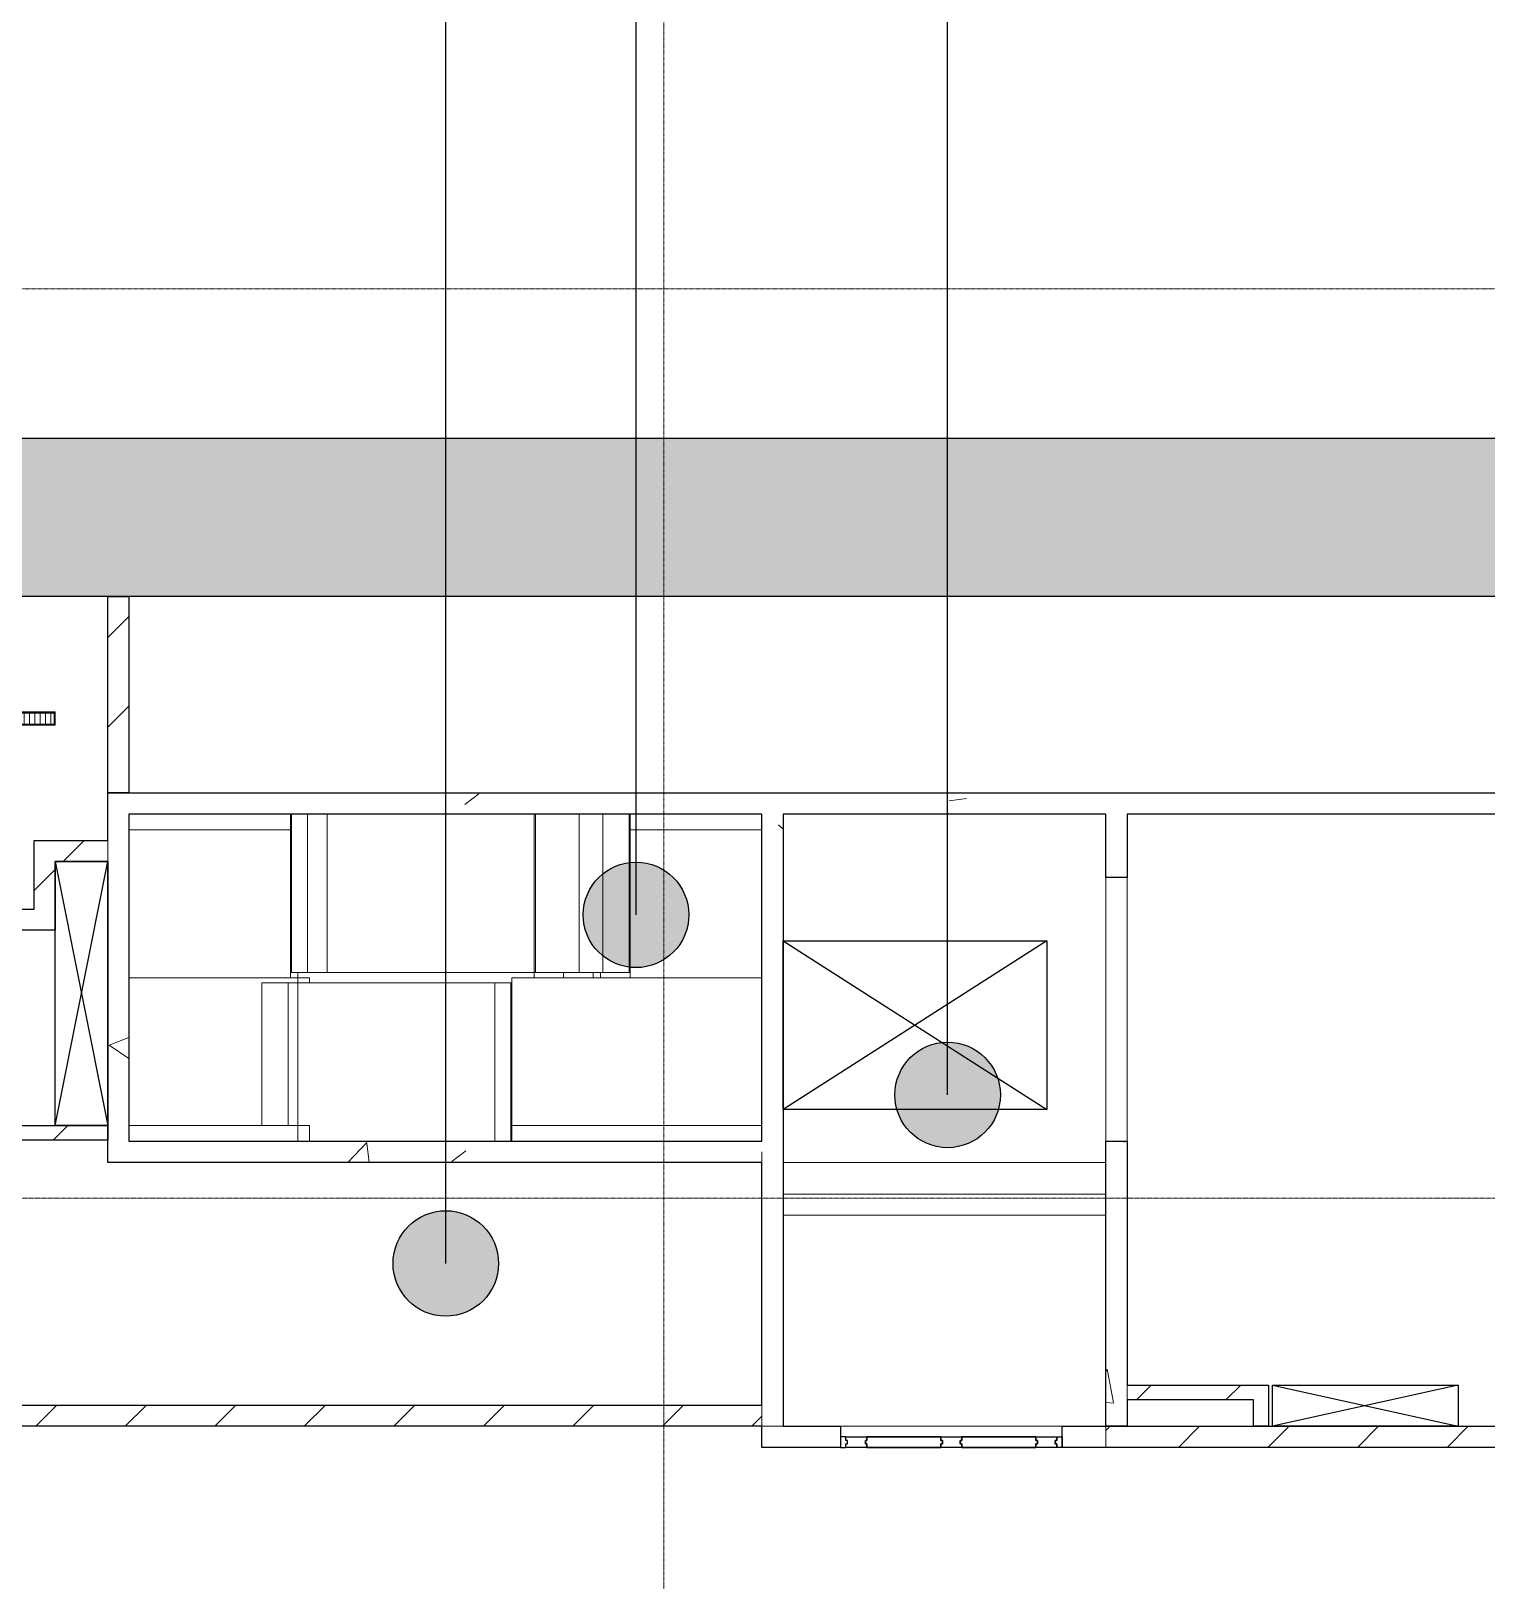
# Model space of a CAD drawing. Header units: millimetres. Extents: x -962357 to -591296, y -195428 to 59420.
# Drawn here: x -716479 to -702687, y -37 to 14639 of the extents above; entities that cross this region are included whole.
import ezdxf

# ---------------------------------------------------------------- set-up
doc = ezdxf.new("R2010")
doc.units = ezdxf.units.MM
doc.linetypes.add('DPA_Grid _ Level 100', pattern=[10, 5.5, -1.6, 1.3, -1.6])
for name, color, linetype, lineweight in [('_ _ A-DETL-OPENING', 1, 'Continuous', 25), ('A-DOOR', 3, 'Continuous', 25), ('A-DOOR-E', 2, 'Continuous', 25), ('A-DOOR-FRAM', 3, 'Continuous', 25), ('A-FLOR-E', 2, 'Continuous', 9), ('A-GENM', 1, 'Continuous', 9), ('A-ROOM-IDEN', 3, 'Continuous', 25), ('A-WALL', 5, 'Continuous', 9), ('A-WALL-PATT', 1, 'Continuous', 9), ('E-LITE-EQPM', 2, 'Continuous', 9), ('S-GRID', 251, 'Continuous', 9), ('S-STRS-MBND', 2, 'Continuous', 9), ('WALL-E', 2, 'Continuous', 9)]:
    doc.layers.add(name, color=color, linetype=linetype, lineweight=lineweight)
pattern_1 = [(50, (2.4, 1), (3643.682, -318.781), [381, -4191]), (355, (2.4, 1), (-704.856, 3821.136), [304.8, -3352.8]), (100.451, (306, -25.6), (2938.852, 3502.332), [323.8, -3561.801]), (46.184, (2.4, 1017), (5421.58, -840.856), [571.5, -6286.5]), (96.636, (454, 947), (4748.05, 4948.55), [485.7, -5342.7]), (351.184, (2.4, 1017), (4748.1, 4948.506), [457.2, -5029.2]), (21, (510.4, 763), (3032.288, -2045.304), [381, -4191]), (326, (510.4, 763), (1236.042, 3683.762), [304.8, -3352.8]), (71.451, (763, 592.5), (4268.343, 1638.425), [323.8, -3561.801]), (37.5, (2.4, 1), (61.772, 1691.1008), [167.64, -3144.52, 167.64, -3235.96, -3365.5]), (37.5, (2.4, 1), (61.772, 1691.1008), [-6715.76, 167.64, -3197.86]), (7.5, (2.4, 1), (1336.3933, 2003.6115), [167.64, -1772.92, 167.64, -3068.32, -1282.7]), (7.5, (2.4, 1), (1336.3933, 2003.6115), [-5176.52, 167.64, -1115.06]), (327.5, (-1130.5, 1), (2711.8178, -114.5786), [167.64, -1102.36, 167.64, -3794.76, -5257.8]), (327.5, (-1130.5, 1), (2711.8178, -114.5786), [-5232.4, 167.64, -5090.16]), (317.5, (-1638.5, 1), (2962.5856, 508.5334), [167.64, -1483.36, 167.64, -2463.8, -3733.8]), (317.5, (-1638.5, 1), (2962.5856, 508.5334), [-4282.44, 167.64, -3566.16])]
pattern_2 = [(45, (2.4, 1), (-424.26407, 424.26407), [])]

# ---------------------------------------------------------------- blocks, each defined once
blk = doc.blocks.new('DPA_AC-BW _REVERSE_ - A30_2100 x 2500 mm-13988873-4180-01 LOWER PLATFORM LEVEL - REFLECTED CEILING PLAN')
at = {"layer": 'A-DOOR', "lineweight": 9}
for p, q in [((-1000, 100), (-1000, 65)), ((-800, 100), (-1000, 100)), ((-1000, 65), (-985, 65)), ((-1000, 35), (-1000, 0)), ((-985, 35), (-1000, 35)), ((-985, 65), (-985, 35)), ((-815, 65), (-800, 65)), ((-815, 35), (-815, 65)), ((-815, 65), (-815, 35)), ((-800, 65), (-815, 65)), ((-800, 35), (-815, 35)), ((-815, 35), (-800, 35)), ((-800, 65), (-800, 100)), ((-800, 100), (-800, 65)), ((-100, 100), (-800, 100)), ((-800, 0), (-800, 35)), ((-800, 35), (-800, 0)), ((-100, 100), (-100, 65)), ((100, 100), (-100, 100)), ((-100, 65), (-100, 100)), ((-100, 65), (-85, 65)), ((-85, 65), (-100, 65)), ((-100, 35), (-100, 0)), ((-85, 35), (-100, 35)), ((-100, 0), (-100, 35)), ((-100, 35), (-85, 35)), ((-85, 65), (-85, 35)), ((-85, 35), (-85, 65)), ((85, 65), (100, 65)), ((85, 35), (85, 65)), ((85, 65), (85, 35)), ((100, 65), (85, 65)), ((100, 35), (85, 35)), ((85, 35), (100, 35)), ((100, 65), (100, 100)), ((100, 100), (100, 65)), ((800, 100), (100, 100)), ((100, 0), (100, 35)), ((100, 35), (100, 0)), ((800, 100), (800, 65)), ((1000, 100), (800, 100)), ((800, 65), (800, 100)), ((800, 65), (815, 65)), ((815, 65), (800, 65)), ((800, 35), (800, 0)), ((815, 35), (800, 35)), ((800, 35), (815, 35)), ((800, 0), (800, 35)), ((815, 65), (815, 35)), ((815, 35), (815, 65)), ((985, 65), (1000, 65)), ((985, 35), (985, 65)), ((1000, 35), (985, 35)), ((1000, 65), (1000, 100)), ((1000, 0), (1000, 35)), ((-1000, 0), (-800, 0)), ((-800, 0), (-100, 0)), ((-100, 0), (100, 0)), ((100, 0), (800, 0)), ((800, 0), (1000, 0))]:
    blk.add_line(p, q, dxfattribs=at)
at = {"layer": 'A-DOOR-E'}
for p, q in [((-1000, 100), (-800, 100)), ((-1000, 65), (-1000, 100)), ((-985, 65), (-1000, 65)), ((-1000, 35), (-985, 35)), ((-1000, 0), (-1000, 35)), ((-985, 35), (-985, 65)), ((-815, 65), (-815, 35)), ((-800, 65), (-815, 65)), ((-815, 35), (-815, 65)), ((-815, 65), (-800, 65)), ((-815, 65), (-800, 65)), ((-815, 35), (-815, 65)), ((-815, 35), (-815, 65)), ((-815, 65), (-800, 65)), ((-800, 65), (-815, 65)), ((-815, 65), (-815, 35)), ((-815, 35), (-815, 65)), ((-815, 65), (-800, 65)), ((-800, 65), (-815, 65)), ((-815, 65), (-815, 35)), ((-815, 65), (-800, 65)), ((-815, 35), (-815, 65)), ((-815, 35), (-800, 35)), ((-800, 35), (-815, 35)), ((-800, 35), (-815, 35)), ((-800, 35), (-815, 35)), ((-815, 35), (-800, 35)), ((-800, 35), (-815, 35)), ((-815, 35), (-800, 35)), ((-800, 35), (-815, 35)), ((-800, 100), (-800, 65)), ((-800, 65), (-800, 100)), ((-800, 100), (-100, 100)), ((-800, 100), (-100, 100)), ((-800, 65), (-800, 100)), ((-800, 65), (-800, 100)), ((-800, 100), (-100, 100)), ((-100, 100), (-800, 100)), ((-800, 100), (-800, 65)), ((-800, 65), (-800, 100)), ((-800, 100), (-100, 100)), ((-100, 100), (-800, 100)), ((-800, 100), (-800, 65)), ((-800, 100), (-100, 100)), ((-800, 65), (-800, 100)), ((-800, 35), (-800, 0)), ((-800, 0), (-800, 35)), ((-800, 0), (-800, 35)), ((-800, 0), (-800, 35)), ((-800, 35), (-800, 0)), ((-800, 0), (-800, 35)), ((-800, 35), (-800, 0)), ((-800, 0), (-800, 35)), ((-100, 100), (100, 100)), ((-100, 65), (-100, 100)), ((-100, 100), (-100, 65)), ((-100, 100), (-100, 65)), ((-100, 100), (-100, 65)), ((-100, 65), (-100, 100)), ((-100, 100), (-100, 65)), ((-100, 65), (-100, 100)), ((-100, 100), (-100, 65)), ((-85, 65), (-100, 65)), ((-100, 65), (-85, 65)), ((-100, 65), (-85, 65)), ((-100, 65), (-85, 65)), ((-85, 65), (-100, 65)), ((-100, 65), (-85, 65)), ((-85, 65), (-100, 65)), ((-100, 65), (-85, 65)), ((-100, 35), (-85, 35)), ((-100, 0), (-100, 35)), ((-100, 35), (-100, 0)), ((-85, 35), (-100, 35)), ((-85, 35), (-100, 35)), ((-100, 35), (-100, 0)), ((-100, 35), (-100, 0)), ((-85, 35), (-100, 35)), ((-100, 35), (-85, 35)), ((-100, 0), (-100, 35)), ((-100, 35), (-100, 0)), ((-85, 35), (-100, 35)), ((-100, 35), (-85, 35)), ((-100, 0), (-100, 35)), ((-85, 35), (-100, 35)), ((-100, 35), (-100, 0)), ((-85, 35), (-85, 65)), ((-85, 65), (-85, 35)), ((-85, 65), (-85, 35)), ((-85, 65), (-85, 35)), ((-85, 35), (-85, 65)), ((-85, 65), (-85, 35)), ((-85, 35), (-85, 65)), ((-85, 65), (-85, 35)), ((85, 65), (85, 35)), ((100, 65), (85, 65)), ((85, 35), (85, 65)), ((85, 65), (100, 65)), ((85, 65), (100, 65)), ((85, 35), (85, 65)), ((85, 35), (85, 65)), ((85, 65), (100, 65)), ((100, 65), (85, 65)), ((85, 65), (85, 35)), ((85, 35), (85, 65)), ((85, 65), (100, 65)), ((100, 65), (85, 65)), ((85, 65), (85, 35)), ((85, 65), (100, 65)), ((85, 35), (85, 65)), ((85, 35), (100, 35)), ((100, 35), (85, 35)), ((100, 35), (85, 35)), ((100, 35), (85, 35)), ((85, 35), (100, 35)), ((100, 35), (85, 35)), ((85, 35), (100, 35)), ((100, 35), (85, 35)), ((100, 100), (100, 65)), ((100, 65), (100, 100)), ((100, 100), (800, 100)), ((100, 100), (800, 100)), ((100, 65), (100, 100)), ((100, 65), (100, 100)), ((100, 100), (800, 100)), ((800, 100), (100, 100)), ((100, 100), (100, 65)), ((100, 65), (100, 100)), ((100, 100), (800, 100)), ((800, 100), (100, 100)), ((100, 100), (100, 65)), ((100, 100), (800, 100)), ((100, 65), (100, 100)), ((100, 35), (100, 0)), ((100, 0), (100, 35)), ((100, 0), (100, 35)), ((100, 0), (100, 35)), ((100, 35), (100, 0)), ((100, 0), (100, 35)), ((100, 35), (100, 0)), ((100, 0), (100, 35)), ((800, 100), (1000, 100)), ((800, 65), (800, 100)), ((800, 100), (800, 65)), ((800, 100), (800, 65)), ((800, 100), (800, 65)), ((800, 65), (800, 100)), ((800, 100), (800, 65)), ((800, 65), (800, 100)), ((800, 100), (800, 65)), ((815, 65), (800, 65)), ((800, 65), (815, 65)), ((800, 65), (815, 65)), ((800, 65), (815, 65)), ((815, 65), (800, 65)), ((800, 65), (815, 65)), ((815, 65), (800, 65)), ((800, 65), (815, 65)), ((800, 35), (815, 35)), ((800, 0), (800, 35)), ((815, 35), (800, 35)), ((800, 35), (800, 0)), ((800, 35), (800, 0)), ((815, 35), (800, 35)), ((815, 35), (800, 35)), ((800, 35), (800, 0)), ((800, 0), (800, 35)), ((800, 35), (815, 35)), ((815, 35), (800, 35)), ((800, 35), (800, 0)), ((800, 0), (800, 35)), ((800, 35), (815, 35)), ((800, 35), (800, 0)), ((815, 35), (800, 35)), ((815, 35), (815, 65)), ((815, 65), (815, 35)), ((815, 65), (815, 35)), ((815, 65), (815, 35)), ((815, 35), (815, 65)), ((815, 65), (815, 35)), ((815, 35), (815, 65)), ((815, 65), (815, 35)), ((985, 65), (985, 35)), ((1000, 65), (985, 65)), ((985, 35), (1000, 35)), ((1000, 100), (1000, 65)), ((1000, 35), (1000, 0)), ((-800, 0), (-1000, 0)), ((-100, 0), (-800, 0)), ((-100, 0), (-800, 0)), ((-100, 0), (-800, 0)), ((-800, 0), (-100, 0)), ((-100, 0), (-800, 0)), ((-800, 0), (-100, 0)), ((-100, 0), (-800, 0)), ((100, 0), (-100, 0)), ((800, 0), (100, 0)), ((800, 0), (100, 0)), ((800, 0), (100, 0)), ((100, 0), (800, 0)), ((800, 0), (100, 0)), ((100, 0), (800, 0)), ((800, 0), (100, 0)), ((1000, 0), (800, 0))]:
    blk.add_line(p, q, dxfattribs=at)
at = {"layer": 'A-DOOR-FRAM'}
for p, q in [((-1050, 100), (-1000, 100)), ((-1050, 0), (-1050, 100)), ((-1000, 0), (-1050, 0)), ((-1000, 100), (-1000, 65)), ((-1000, 65), (-985, 65)), ((-1000, 35), (-1000, 0)), ((-985, 35), (-1000, 35)), ((-985, 65), (-985, 35)), ((985, 65), (985, 35)), ((1000, 65), (985, 65)), ((985, 35), (1000, 35)), ((1000, 100), (1000, 65)), ((1050, 100), (1000, 100)), ((1000, 35), (1000, 0)), ((1050, 0), (1050, 100)), ((1000, 0), (1050, 0))]:
    blk.add_line(p, q, dxfattribs=at)
blk = doc.blocks.new('LANDING ADJ L_R - LANDING ADJ L_R-V68-4180-01 LOWER PLATFORM LEVEL - REFLECTED CEILING PLAN')
at = {"layer": 'A-GENM'}
for p, q in [((-1150, 0), (560, 0)), ((560, 0), (-1150, 0)), ((-1150, 0), (-1150, -150)), ((560, 0), (-1150, 0)), ((-1150, 0), (-950, 0)), ((-950, 0), (560, 0)), ((560, -150), (560, 0)), ((560, 0), (560, -150)), ((560, -1550), (560, 0)), ((560, 0), (560, -1550)), ((-1150, -150), (560, -150)), ((560, -150), (-964, -150)), ((-1150, -1500), (-1150, -1550)), ((-1150, -1500), (-1150, -1550)), ((-950, -1550), (-1150, -1550)), ((-1150, -1550), (560, -1550)), ((560, -1550), (-950, -1550))]:
    blk.add_line(p, q, dxfattribs=at)
blk = doc.blocks.new('LANDING ADJ L_R - LANDING ADJ L_R-14651536-4180-01 LOWER PLATFORM LEVEL - REFLECTED CEILING PLAN')
at = {"layer": 'A-GENM'}
for p, q in [((380, 1550), (-1150, 1550)), ((-1150, 1550), (-950, 1550)), ((-1150, 1550), (-1150, 0)), ((-1150, 1550), (-1150, 0)), ((-950, 1550), (380, 1550)), ((380, 0), (380, 1550)), ((380, 1550), (380, 0)), ((-1150, 150), (380, 150)), ((380, 150), (-1150, 150)), ((-1150, 0), (-1150, 150)), ((-1150, 150), (-1150, 0)), ((380, 0), (380, 150)), ((380, 150), (380, 0)), ((-1150, 0), (380, 0)), ((380, 0), (-1150, 0)), ((-950, 0), (-1150, 0)), ((-1150, 0), (380, 0)), ((380, 0), (-950, 0))]:
    blk.add_line(p, q, dxfattribs=at)
blk = doc.blocks.new('LANDING ADJ L_R - LANDING ADJ L_R-14651472-4180-01 LOWER PLATFORM LEVEL - REFLECTED CEILING PLAN')
at = {"layer": 'A-GENM'}
for p, q in [((-1150, 0), (100, 0)), ((100, 0), (-1150, 0)), ((100, 0), (-1150, 0)), ((-1150, 0), (-950, 0)), ((-950, 0), (100, 0)), ((100, -150), (100, 0)), ((100, 0), (100, -150)), ((100, -1550), (100, 0)), ((100, 0), (100, -1550)), ((-950, -1550), (-1150, -1550)), ((-1150, -1550), (100, -1550)), ((100, -1550), (-950, -1550))]:
    blk.add_line(p, q, dxfattribs=at)
blk = doc.blocks.new('LANDING ADJ L_R - LANDING ADJ L_R-V69-4180-01 LOWER PLATFORM LEVEL - REFLECTED CEILING PLAN')
at = {"layer": 'A-GENM'}
for p, q in [((380, 1550), (-1150, 1550)), ((-1150, 1550), (-950, 1550)), ((-1150, 1550), (-1150, 1500)), ((-1150, 1550), (-1150, 1500)), ((-950, 1550), (380, 1550)), ((380, 0), (380, 1550)), ((380, 1550), (380, 0)), ((380, 0), (380, 150)), ((380, 150), (380, 0)), ((-1150, 0), (380, 0)), ((380, 0), (-1150, 0)), ((-950, 0), (-1150, 0)), ((-1150, 0), (380, 0)), ((380, 0), (-950, 0))]:
    blk.add_line(p, q, dxfattribs=at)
blk = doc.blocks.new('LANDING ADJ L_R - LANDING ADJ L_R-14651449-4180-01 LOWER PLATFORM LEVEL - REFLECTED CEILING PLAN')
at = {"layer": 'A-GENM'}
for p, q in [((1220, 1550), (-1150, 1550)), ((-1150, 1550), (-1150, 0)), ((1220, 1550), (1220, 0)), ((-1150, 150), (1220, 150)), ((-1150, 0), (-1150, 150)), ((1220, 150), (1220, 0)), ((1220, 0), (-1150, 0)), ((-1150, 0), (1220, 0))]:
    blk.add_line(p, q, dxfattribs=at)
blk = doc.blocks.new('LANDING ADJ L_R - LANDING ADJ L_R-V70-4180-01 LOWER PLATFORM LEVEL - REFLECTED CEILING PLAN')
at = {"layer": 'A-GENM'}
for p, q in [((-1150, -150), (-1150, 0)), ((-1150, 0), (100, 0)), ((100, 0), (-1150, 0)), ((-1150, 0), (-1150, -1550)), ((100, 0), (100, -150)), ((100, 0), (100, -1550)), ((100, -150), (-1150, -150)), ((-1150, -1550), (100, -1550))]:
    blk.add_line(p, q, dxfattribs=at)
blk = doc.blocks.new('STAIR 10 RISER - 10 RISER-14628575-4180-01 LOWER PLATFORM LEVEL - REFLECTED CEILING PLAN')
at = {"layer": 'A-GENM'}
for p, q in [((1960, 0), (1960, -1500)), ((1972, 0), (1960, 0)), ((1972, -1500), (1972, 0)), ((1972, 0), (2388, 0)), ((2265, 0), (2240, 0)), ((2388, 0), (2388, -1500)), ((2612, 0), (2388, 0)), ((2545, 0), (2525, 0)), ((2612, 0), (2612, -1500)), ((2860, 0), (2612, 0)), ((2860, 0), (2860, -1500)), ((2860, 0), (2860, -1500)), ((3060, 0), (2860, 0)), ((1960, -1500), (1972, -1500)), ((2388, -1500), (1972, -1500)), ((2240, -1500), (2265, -1500)), ((2388, -1500), (2612, -1500)), ((2525, -1500), (2545, -1500)), ((2612, -1500), (2860, -1500)), ((2860, -1500), (2870, -1500))]:
    blk.add_line(p, q, dxfattribs=at)
blk = doc.blocks.new('STAIR 7 RISER - 7 RISER-V71-4180-01 LOWER PLATFORM LEVEL - REFLECTED CEILING PLAN')
at = {"layer": 'A-GENM'}
for p, q in [((-540, 0), (25, 0)), ((-340, 0), (-540, 0)), ((-188, 0), (-340, 0)), ((-340, 0), (-340, -1500)), ((-340, 0), (-340, -1500)), ((1772, 0), (-188, 0)), ((-188, 0), (-188, -1500)), ((25, 0), (0, 0)), ((0, 0), (50, 0)), ((50, 0), (305, 0)), ((305, 0), (280, 0)), ((280, 0), (330, 0)), ((330, 0), (585, 0)), ((585, 0), (560, 0)), ((560, 0), (610, 0)), ((610, 0), (865, 0)), ((865, 0), (840, 0)), ((840, 0), (890, 0)), ((890, 0), (1145, 0)), ((1145, 0), (1120, 0)), ((1120, 0), (1170, 0)), ((1170, 0), (1425, 0)), ((1425, 0), (1400, 0)), ((1400, 0), (1450, 0)), ((1450, 0), (1705, 0)), ((1705, 0), (1680, 0)), ((1680, 0), (1730, 0)), ((1730, 0), (2220, 0)), ((2020, 0), (1772, 0)), ((2220, 0), (2020, 0)), ((1772, -150), (1772, -1500)), ((2020, -150), (2020, -1500)), ((-350, -1500), (-340, -1500)), ((25, -1500), (-350, -1500)), ((-340, -1500), (-188, -1500)), ((-188, -1500), (1772, -1500)), ((50, -1500), (0, -1500)), ((0, -1500), (25, -1500)), ((305, -1500), (50, -1500)), ((330, -1500), (280, -1500)), ((280, -1500), (305, -1500)), ((585, -1500), (330, -1500)), ((610, -1500), (560, -1500)), ((560, -1500), (585, -1500)), ((865, -1500), (610, -1500)), ((890, -1500), (840, -1500)), ((840, -1500), (865, -1500)), ((1145, -1500), (890, -1500)), ((1170, -1500), (1120, -1500)), ((1120, -1500), (1145, -1500)), ((1425, -1500), (1170, -1500)), ((1450, -1500), (1400, -1500)), ((1400, -1500), (1425, -1500)), ((1570, -1500), (1450, -1500)), ((1772, -1500), (2020, -1500))]:
    blk.add_line(p, q, dxfattribs=at)
blk = doc.blocks.new('STAIR 7 RISER - 7 RISER-V72-4180-01 LOWER PLATFORM LEVEL - REFLECTED CEILING PLAN')
at = {"layer": 'A-GENM'}
for p, q in [((-540, 0), (25, 0)), ((-340, 0), (-540, 0)), ((-188, 0), (-340, 0)), ((-340, 0), (-340, -1500)), ((-340, 0), (-340, -1500)), ((1772, 0), (-188, 0)), ((-188, 0), (-188, -1500)), ((25, 0), (0, 0)), ((0, 0), (50, 0)), ((50, 0), (305, 0)), ((305, 0), (280, 0)), ((280, 0), (330, 0)), ((330, 0), (585, 0)), ((585, 0), (560, 0)), ((560, 0), (610, 0)), ((610, 0), (865, 0)), ((865, 0), (840, 0)), ((840, 0), (890, 0)), ((890, 0), (1145, 0)), ((1145, 0), (1120, 0)), ((1120, 0), (1170, 0)), ((1170, 0), (1425, 0)), ((1425, 0), (1400, 0)), ((1400, 0), (1450, 0)), ((1450, 0), (1705, 0)), ((1705, 0), (1680, 0)), ((1680, 0), (1730, 0)), ((1730, 0), (2220, 0)), ((2020, 0), (1772, 0)), ((2220, 0), (2020, 0)), ((-350, -1500), (-340, -1500)), ((25, -1500), (-350, -1500)), ((-340, -1500), (-188, -1500)), ((-188, -1500), (1570, -1500)), ((50, -1500), (0, -1500)), ((0, -1500), (25, -1500)), ((305, -1500), (50, -1500)), ((330, -1500), (280, -1500)), ((280, -1500), (305, -1500)), ((585, -1500), (330, -1500)), ((610, -1500), (560, -1500)), ((560, -1500), (585, -1500)), ((865, -1500), (610, -1500)), ((890, -1500), (840, -1500)), ((840, -1500), (865, -1500)), ((1145, -1500), (890, -1500)), ((1170, -1500), (1120, -1500)), ((1120, -1500), (1145, -1500)), ((1425, -1500), (1170, -1500)), ((1450, -1500), (1400, -1500)), ((1400, -1500), (1425, -1500)), ((1570, -1500), (1450, -1500))]:
    blk.add_line(p, q, dxfattribs=at)
blk = doc.blocks.new('LANDING ADJ L_R - LANDING ADJ L_R-V73-4180-01 LOWER PLATFORM LEVEL - REFLECTED CEILING PLAN')
at = {"layer": 'A-GENM'}
for p, q in [((1220, 1550), (-1150, 1550)), ((-1150, 1550), (-950, 1550)), ((-1150, 1550), (-1150, 1500)), ((-1150, 1550), (-1150, 1500)), ((-950, 1550), (1220, 1550)), ((1220, 0), (1220, 1550)), ((1220, 1550), (1220, 0)), ((1220, 0), (1220, 150)), ((1220, 150), (1220, 0)), ((-1150, 0), (1220, 0)), ((1220, 0), (-1150, 0)), ((-950, 0), (-1150, 0)), ((-1150, 0), (1220, 0)), ((1220, 0), (-950, 0))]:
    blk.add_line(p, q, dxfattribs=at)
blk = doc.blocks.new('LANDING ADJ L_R - LANDING ADJ L_R-14651777-4180-01 LOWER PLATFORM LEVEL - REFLECTED CEILING PLAN')
at = {"layer": 'A-GENM'}
for p, q in [((-1150, 0), (380, 0)), ((380, 0), (-1150, 0)), ((380, 0), (-1150, 0)), ((-1150, 0), (-950, 0)), ((-950, 0), (380, 0)), ((380, -150), (380, 0)), ((380, 0), (380, -150)), ((380, -1550), (380, 0)), ((380, 0), (380, -1550)), ((-1150, -1500), (-1150, -1550)), ((-1150, -1500), (-1150, -1550)), ((-950, -1550), (-1150, -1550)), ((-1150, -1550), (380, -1550)), ((380, -1550), (-950, -1550))]:
    blk.add_line(p, q, dxfattribs=at)
blk = doc.blocks.new('STAIR 9 RISER - 9 RISER-V74-4180-01 LOWER PLATFORM LEVEL - REFLECTED CEILING PLAN')
at = {"layer": 'A-GENM'}
for p, q in [((-540, 0), (25, 0)), ((-340, 0), (-540, 0)), ((-188, 0), (-340, 0)), ((-340, 0), (-340, -1500)), ((-340, 0), (-340, -1500)), ((2332, 0), (-188, 0)), ((-188, 0), (-188, -1500)), ((25, 0), (0, 0)), ((0, 0), (50, 0)), ((50, 0), (305, 0)), ((305, 0), (280, 0)), ((280, 0), (330, 0)), ((330, 0), (585, 0)), ((585, 0), (560, 0)), ((560, 0), (610, 0)), ((610, 0), (865, 0)), ((865, 0), (840, 0)), ((840, 0), (890, 0)), ((890, 0), (1145, 0)), ((1145, 0), (1120, 0)), ((1120, 0), (1170, 0)), ((1170, 0), (1425, 0)), ((1425, 0), (1400, 0)), ((1400, 0), (1450, 0)), ((1450, 0), (1705, 0)), ((1705, 0), (1680, 0)), ((1680, 0), (1730, 0)), ((1730, 0), (1985, 0)), ((1985, 0), (1960, 0)), ((1960, 0), (2010, 0)), ((2010, 0), (2265, 0)), ((2265, 0), (2240, 0)), ((2240, 0), (2290, 0)), ((2290, 0), (2780, 0)), ((2580, 0), (2332, 0)), ((2780, 0), (2580, 0)), ((-350, -1500), (-340, -1500)), ((25, -1500), (-350, -1500)), ((-340, -1500), (-188, -1500)), ((-188, -1500), (2332, -1500)), ((50, -1500), (0, -1500)), ((0, -1500), (25, -1500)), ((305, -1500), (50, -1500)), ((330, -1500), (280, -1500)), ((280, -1500), (305, -1500)), ((585, -1500), (330, -1500)), ((610, -1500), (560, -1500)), ((560, -1500), (585, -1500)), ((865, -1500), (610, -1500)), ((890, -1500), (840, -1500)), ((840, -1500), (865, -1500)), ((1145, -1500), (890, -1500)), ((1170, -1500), (1120, -1500)), ((1120, -1500), (1145, -1500)), ((1425, -1500), (1170, -1500)), ((1450, -1500), (1400, -1500)), ((1400, -1500), (1425, -1500)), ((1705, -1500), (1450, -1500)), ((1730, -1500), (1680, -1500)), ((1680, -1500), (1705, -1500)), ((1985, -1500), (1730, -1500)), ((2010, -1500), (1960, -1500)), ((1960, -1500), (1985, -1500)), ((2265, -1500), (2010, -1500)), ((2290, -1500), (2240, -1500)), ((2240, -1500), (2265, -1500)), ((2590, -1500), (2290, -1500)), ((2332, -1500), (2580, -1500)), ((2580, -1500), (2590, -1500))]:
    blk.add_line(p, q, dxfattribs=at)
blk = doc.blocks.new('STAIR 9 RISER - 9 RISER-V75-4180-01 LOWER PLATFORM LEVEL - REFLECTED CEILING PLAN')
at = {"layer": 'A-GENM'}
for p, q in [((-540, 0), (25, 0)), ((-340, 0), (-540, 0)), ((-188, 0), (-340, 0)), ((-340, 0), (-340, -1500)), ((-340, 0), (-340, -1500)), ((2332, 0), (-188, 0)), ((-188, 0), (-188, -1500)), ((25, 0), (0, 0)), ((0, 0), (50, 0)), ((50, 0), (305, 0)), ((305, 0), (280, 0)), ((280, 0), (330, 0)), ((330, 0), (585, 0)), ((585, 0), (560, 0)), ((560, 0), (610, 0)), ((610, 0), (865, 0)), ((865, 0), (840, 0)), ((840, 0), (890, 0)), ((890, 0), (1145, 0)), ((1145, 0), (1120, 0)), ((1120, 0), (1170, 0)), ((1170, 0), (1425, 0)), ((1425, 0), (1400, 0)), ((1400, 0), (1450, 0)), ((1450, 0), (1705, 0)), ((1705, 0), (1680, 0)), ((1680, 0), (1730, 0)), ((1730, 0), (1985, 0)), ((1985, 0), (1960, 0)), ((1960, 0), (2010, 0)), ((2010, 0), (2265, 0)), ((2265, 0), (2240, 0)), ((2240, 0), (2290, 0)), ((2290, 0), (2780, 0)), ((2580, 0), (2332, 0)), ((2780, 0), (2580, 0)), ((-350, -1500), (-340, -1500)), ((25, -1500), (-350, -1500)), ((-340, -1500), (-188, -1500)), ((-188, -1500), (2332, -1500)), ((50, -1500), (0, -1500)), ((0, -1500), (25, -1500)), ((305, -1500), (50, -1500)), ((330, -1500), (280, -1500)), ((280, -1500), (305, -1500)), ((585, -1500), (330, -1500)), ((610, -1500), (560, -1500)), ((560, -1500), (585, -1500)), ((865, -1500), (610, -1500)), ((890, -1500), (840, -1500)), ((840, -1500), (865, -1500)), ((1145, -1500), (890, -1500)), ((1170, -1500), (1120, -1500)), ((1120, -1500), (1145, -1500)), ((1425, -1500), (1170, -1500)), ((1450, -1500), (1400, -1500)), ((1400, -1500), (1425, -1500)), ((1705, -1500), (1450, -1500)), ((1730, -1500), (1680, -1500)), ((1680, -1500), (1705, -1500)), ((1985, -1500), (1730, -1500)), ((2010, -1500), (1960, -1500)), ((1960, -1500), (1985, -1500)), ((2265, -1500), (2010, -1500)), ((2290, -1500), (2240, -1500)), ((2240, -1500), (2265, -1500)), ((2590, -1500), (2290, -1500)), ((2332, -1500), (2580, -1500)), ((2580, -1500), (2590, -1500))]:
    blk.add_line(p, q, dxfattribs=at)
blk = doc.blocks.new('DPA_AR_LIGHTING_L4 - Standart-18568550-4180-01 LOWER PLATFORM LEVEL - REFLECTED CEILING PLAN')
at = {"layer": 'E-LITE-EQPM'}
for p, q in [((127, -171), (127, -46)), ((127, -46), (1384, -46)), ((1381, -49), (130, -49)), ((130, -49), (130, -168)), ((130, -168), (130, -49)), ((130, -49), (1381, -49)), ((1374, -56), (137, -56)), ((137, -161), (137, -56)), ((142, -56), (142, -161)), ((192, -56), (192, -161)), ((242, -56), (242, -161)), ((292, -56), (292, -161)), ((342, -56), (342, -161)), ((392, -56), (392, -161)), ((442, -56), (442, -161)), ((492, -56), (492, -161)), ((542, -56), (542, -161)), ((592, -56), (592, -161)), ((642, -56), (642, -161)), ((692, -56), (692, -161)), ((742, -56), (742, -161)), ((792, -56), (792, -161)), ((842, -56), (842, -161)), ((892, -56), (892, -161)), ((942, -56), (942, -161)), ((992, -56), (992, -161)), ((1042, -56), (1374, -56)), ((1042, -56), (1042, -161)), ((1092, -56), (1092, -161)), ((1142, -56), (1142, -161)), ((1192, -56), (1192, -161)), ((1242, -56), (1242, -161)), ((1292, -56), (1292, -161)), ((1342, -56), (1342, -161)), ((1374, -56), (1374, -161)), ((1381, -168), (1381, -49)), ((1381, -49), (1381, -168)), ((1384, -46), (1384, -171)), ((1384, -171), (127, -171)), ((130, -168), (1381, -168)), ((1381, -168), (130, -168)), ((1374, -161), (137, -161))]:
    blk.add_line(p, q, dxfattribs=at)
blk = doc.blocks.new('C-1-PP19-AR-4180-01-B_20250908-040939_EXDOWNLIGHT')
at = {"layer": 'A-DOOR-E', "rotation": 180}
blk.add_blockref('DPA_AC-BW _REVERSE_ - A30_2100 x 2500 mm-13988873-4180-01 LOWER PLATFORM LEVEL - REFLECTED CEILING PLAN', (36925, -2260), dxfattribs=at)
at = {"layer": 'A-GENM', "rotation": 180}
for name, p in [('LANDING ADJ L_R - LANDING ADJ L_R-14651536-4180-01 LOWER PLATFORM LEVEL - REFLECTED CEILING PLAN', (29510, 3640)), ('LANDING ADJ L_R - LANDING ADJ L_R-V69-4180-01 LOWER PLATFORM LEVEL - REFLECTED CEILING PLAN', (29510, 3640)), ('LANDING ADJ L_R - LANDING ADJ L_R-V68-4180-01 LOWER PLATFORM LEVEL - REFLECTED CEILING PLAN', (29690, 540)), ('LANDING ADJ L_R - LANDING ADJ L_R-14651472-4180-01 LOWER PLATFORM LEVEL - REFLECTED CEILING PLAN', (29230, 540)), ('STAIR 7 RISER - 7 RISER-V71-4180-01 LOWER PLATFORM LEVEL - REFLECTED CEILING PLAN', (32410, 540)), ('STAIR 7 RISER - 7 RISER-V72-4180-01 LOWER PLATFORM LEVEL - REFLECTED CEILING PLAN', (32410, 540))]:
    blk.add_blockref(name, p, dxfattribs=at)
at = {"layer": 'A-GENM'}
for name, p in [('STAIR 9 RISER - 9 RISER-V74-4180-01 LOWER PLATFORM LEVEL - REFLECTED CEILING PLAN', (31010, 3640)), ('STAIR 9 RISER - 9 RISER-V75-4180-01 LOWER PLATFORM LEVEL - REFLECTED CEILING PLAN', (31010, 3640)), ('STAIR 10 RISER - 10 RISER-14628575-4180-01 LOWER PLATFORM LEVEL - REFLECTED CEILING PLAN', (31010, 3640)), ('LANDING ADJ L_R - LANDING ADJ L_R-14651777-4180-01 LOWER PLATFORM LEVEL - REFLECTED CEILING PLAN', (34750, 3640)), ('LANDING ADJ L_R - LANDING ADJ L_R-V70-4180-01 LOWER PLATFORM LEVEL - REFLECTED CEILING PLAN', (35030, 3640)), ('LANDING ADJ L_R - LANDING ADJ L_R-14651449-4180-01 LOWER PLATFORM LEVEL - REFLECTED CEILING PLAN', (33910, 540)), ('LANDING ADJ L_R - LANDING ADJ L_R-V73-4180-01 LOWER PLATFORM LEVEL - REFLECTED CEILING PLAN', (33910, 540))]:
    blk.add_blockref(name, p, dxfattribs=at)
at = {"layer": 'E-LITE-EQPM', "extrusion": (0, 0, -1), "rotation": 180}
blk.add_blockref('DPA_AR_LIGHTING_L4 - Standart-18568550-4180-01 LOWER PLATFORM LEVEL - REFLECTED CEILING PLAN', (-27046, 4436), dxfattribs=at)

msp = doc.modelspace()

# ---------------------------------------------------------------- hatches: boundary and pattern name
at = {"layer": 'A-ROOM-IDEN'}
h = msp.add_hatch(color=256, dxfattribs=at)
edge = h.paths.add_edge_path()
edge.add_arc((-710744, 6264.9), 500, 0, 360)
h = msp.add_hatch(color=256, dxfattribs=at)
edge = h.paths.add_edge_path()
edge.add_arc((-707790.3, 4559.3), 500, 0, 360)
h = msp.add_hatch(color=256, dxfattribs=at)
edge = h.paths.add_edge_path()
edge.add_arc((-712546.9, 2962.5), 500, 0, 360)
at = {"layer": 'A-WALL-PATT'}
h = msp.add_hatch(dxfattribs=at)
h.set_pattern_fill('FP_1', color=256, style=0, pattern_type=2)
h.set_pattern_definition(pattern_1)
h.paths.add_polyline_path([(-714051, 9280), (-653820, 9280), (-653820, 10780), (-743520, 10780), (-743520, 9280), (-719862.1, 9280)])
h = msp.add_hatch(dxfattribs=at)
h.set_pattern_fill('FP_2', color=256, style=0, pattern_type=2)
h.set_pattern_definition(pattern_2)
h.paths.add_polyline_path([(-715550, 7420), (-715550, 9280), (-715750, 9280), (-715750, 7420)])
h = msp.add_hatch(dxfattribs=at)
h.set_pattern_fill('FP_1', color=256, style=0, pattern_type=2)
h.set_pattern_definition(pattern_1)
h.paths.add_polyline_path([(-709550, 7220), (-709550, 7420), (-715750, 7420), (-715750, 7220), (-711145.5, 7220)])
h = msp.add_hatch(dxfattribs=at)
h.set_pattern_fill('FP_1', color=256, style=0, pattern_type=2)
h.set_pattern_definition(pattern_1)
h.paths.add_polyline_path([(-690290, 7220), (-690290, 7420), (-709550, 7420), (-709550, 7220), (-690490, 7220)])
h = msp.add_hatch(dxfattribs=at)
h.set_pattern_fill('FP_1', color=256, style=0, pattern_type=2)
h.set_pattern_definition(pattern_1)
h.paths.add_polyline_path([(-715750, 3920), (-715550, 3920), (-715550, 7220), (-715750, 7220), (-715750, 5628.2)])
h = msp.add_hatch(dxfattribs=at)
h.set_pattern_fill('FP_1', color=256, style=0, pattern_type=2)
h.set_pattern_definition(pattern_1)
h.paths.add_polyline_path([(-709350, 1420), (-709350, 7220), (-709550, 7220), (-709550, 1420)])
h = msp.add_hatch(dxfattribs=at)
h.set_pattern_fill('FP_1', color=256, style=0, pattern_type=2)
h.set_pattern_definition(pattern_1)
h.paths.add_polyline_path([(-706290, 1420), (-706090, 1420), (-706090, 4119.9), (-706290, 4119.9), (-706290, 2506)])
h.paths.add_polyline_path([(-706290, 6620), (-706090, 6620), (-706090, 7220), (-706290, 7220)])
h = msp.add_hatch(dxfattribs=at)
h.set_pattern_fill('FP_2', color=256, style=0, pattern_type=2)
h.set_pattern_definition(pattern_2)
h.paths.add_polyline_path([(-716250, 6120), (-716250, 6970), (-716450, 6970), (-716450, 6120)])
h = msp.add_hatch(dxfattribs=at)
h.set_pattern_fill('FP_2', color=256, style=0, pattern_type=2)
h.set_pattern_definition(pattern_2)
h.paths.add_polyline_path([(-715750, 6770), (-715750, 6970), (-716250, 6970), (-716250, 6770)])
h = msp.add_hatch(dxfattribs=at)
h.set_pattern_fill('FP_2', color=256, style=0, pattern_type=2)
h.set_pattern_definition(pattern_2)
h.paths.add_polyline_path([(-716450, 6120), (-716450, 6320), (-720200, 6320), (-720200, 6120), (-716956.5, 6120)])
h = msp.add_hatch(dxfattribs=at)
h.set_pattern_fill('FP_2', color=256, style=0, pattern_type=2)
h.set_pattern_definition(pattern_2)
h.paths.add_polyline_path([(-715750, 4130), (-715750, 4270), (-728750, 4270), (-728750, 4130), (-716780, 4130)])
h = msp.add_hatch(dxfattribs=at)
h.set_pattern_fill('FP_1', color=256, style=0, pattern_type=2)
h.set_pattern_definition(pattern_1)
h.paths.add_polyline_path([(-709550, 3920), (-709550, 4120), (-715550, 4120), (-715550, 3920), (-711145.5, 3920)])
h = msp.add_hatch(dxfattribs=at)
h.set_pattern_fill('FP_2', color=256, style=0, pattern_type=2)
h.set_pattern_definition(pattern_2)
h.paths.add_polyline_path([(-704890, 1670), (-704890, 1810), (-706090, 1810), (-706090, 1670), (-705334.4, 1670)])
h = msp.add_hatch(dxfattribs=at)
h.set_pattern_fill('FP_2', color=256, style=0, pattern_type=2)
h.set_pattern_definition(pattern_2)
h.paths.add_polyline_path([(-709550, 1420), (-709550, 1620), (-716780, 1620), (-716780, 1420), (-709692.7, 1420)])
h = msp.add_hatch(dxfattribs=at)
h.set_pattern_fill('FP_2', color=256, style=0, pattern_type=2)
h.set_pattern_definition(pattern_2)
h.paths.add_polyline_path([(-695891.4, 1220), (-695690, 1220), (-695690, 1420), (-696255, 1420), (-696255, 1220)])
h.paths.add_polyline_path([(-699523.4, 1220), (-699255, 1220), (-699255, 1420), (-706290, 1420), (-706290, 1220), (-702428.9, 1220)])

# ---------------------------------------------------------------- linework, layer by layer
at = {"layer": '_ _ A-DETL-OPENING'}
for p, q in [((-716250, 6770), (-715750, 4270)), ((-716250, 4270), (-715750, 6770)), ((-716250, 4270), (-716250, 6770)), ((-716250, 6770), (-715750, 6770)), ((-715750, 6770), (-715750, 4270)), ((-709350, 4420), (-709350, 6020)), ((-709350, 6020), (-706850, 6020)), ((-706850, 6020), (-709350, 4420)), ((-709350, 6020), (-706850, 4420)), ((-706850, 6020), (-706850, 4420)), ((-706850, 4420), (-709350, 4420)), ((-715750, 4270), (-716250, 4270)), ((-704709.8, 1420), (-704709.8, 1810)), ((-704709.8, 1810), (-702949.8, 1810)), ((-702949.8, 1810), (-704709.8, 1420)), ((-704709.8, 1810), (-702949.8, 1420)), ((-702949.8, 1810), (-702949.8, 1420)), ((-702949.8, 1420), (-704709.8, 1420))]:
    msp.add_line(p, q, dxfattribs=at)
at = {"layer": 'A-FLOR-E'}
for p, q in [((-653820.7, 9280), (-745018.9, 9280)), ((-715550, 9280), (-653820, 9280)), ((-653820, 9280), (-715550, 9280)), ((-715550, 7220), (-709550, 7220)), ((-715550, 4120), (-715550, 7220)), ((-709550, 7220), (-709550, 4120)), ((-716250, 6770), (-715750, 6770)), ((-716250, 4270), (-716250, 6770)), ((-715750, 6770), (-715750, 4270)), ((-709350, 6020), (-706850, 6020)), ((-709350, 4420), (-709350, 6020)), ((-706850, 6020), (-709350, 6020)), ((-709350, 6020), (-706850, 6020)), ((-706850, 6020), (-706850, 4420)), ((-706850, 4420), (-706850, 6020)), ((-706850, 6020), (-706850, 4420)), ((-706850, 4420), (-709350, 4420)), ((-709350, 4420), (-706850, 4420)), ((-706850, 4420), (-709350, 4420)), ((-715750, 4270), (-716250, 4270)), ((-716780, 4130), (-715750, 4130)), ((-715750, 4130), (-716780, 4130)), ((-715750, 4130), (-715750, 3920)), ((-715750, 3920), (-715750, 4130)), ((-709550, 4120), (-715550, 4120)), ((-715750, 3920), (-709550, 3920)), ((-709550, 3920), (-715750, 3920)), ((-709350, 3920), (-706290, 3920)), ((-706290, 3920), (-709350, 3920)), ((-706290, 3920), (-706290, 1420)), ((-706290, 1420), (-706290, 3920)), ((-706090, 1420), (-706090, 1810)), ((-706090, 1810), (-704750, 1810)), ((-704750, 1810), (-706090, 1810)), ((-706090, 1810), (-706090, 1420)), ((-704750, 1810), (-704750, 1420)), ((-704750, 1420), (-704750, 1810)), ((-702949.8, 1810), (-704709.8, 1810)), ((-704709.8, 1810), (-704709.8, 1420)), ((-704709.8, 1420), (-704709.8, 1810)), ((-704709.8, 1810), (-702949.8, 1810)), ((-702949.8, 1810), (-704709.8, 1810)), ((-704709.8, 1810), (-704709.8, 1420)), ((-702949.8, 1420), (-702949.8, 1810)), ((-702949.8, 1810), (-702949.8, 1420)), ((-702949.8, 1420), (-702949.8, 1810)), ((-706290, 1420), (-716780, 1420)), ((-716780, 1420), (-706290, 1420)), ((-704750, 1420), (-706090, 1420)), ((-706090, 1420), (-704750, 1420)), ((-704709.8, 1420), (-702949.8, 1420))]:
    msp.add_line(p, q, dxfattribs=at)
at = {"layer": 'A-ROOM-IDEN'}
for p, q in [((-707790.3, 4559.3), (-707790.3, 24502.3)), ((-710744, 6264.9), (-710744, 22122.3)), ((-712546.9, 2962.5), (-712546.9, 19742.3))]:
    msp.add_line(p, q, dxfattribs=at)
for centre in [(-710744, 6264.9), (-707790.3, 4559.3), (-712546.9, 2962.5)]:
    msp.add_circle(centre, 500, dxfattribs=at)
at = {"layer": 'A-WALL', "color": 7, "lineweight": 25}
for p, q in [((-743520, 10780), (-653820, 10780)), ((-653820, 9280), (-743520, 9280)), ((-715750, 7420), (-715750, 9280)), ((-715750, 9280), (-715550, 9280)), ((-715550, 9280), (-715550, 7420)), ((-715750, 7220), (-715750, 7420)), ((-715750, 7420), (-709550, 7420)), ((-715550, 7420), (-715750, 7420)), ((-709550, 7420), (-690290, 7420)), ((-715750, 6970), (-715750, 7220)), ((-709550, 7220), (-715550, 7220)), ((-715550, 7220), (-715550, 4120)), ((-709550, 4120), (-709550, 7220)), ((-706290, 7220), (-709350, 7220)), ((-709350, 7220), (-709350, 1420)), ((-706290, 6620), (-706290, 7220)), ((-694090, 7220), (-706090, 7220)), ((-706090, 7220), (-706090, 6620)), ((-716450, 6320), (-716450, 6970)), ((-716450, 6970), (-716250, 6970)), ((-716250, 6970), (-715750, 6970)), ((-716250, 6770), (-716250, 6120)), ((-715750, 6770), (-716250, 6770)), ((-715750, 3920), (-715750, 6770)), ((-706090, 6620), (-706290, 6620)), ((-720200, 6320), (-716450, 6320)), ((-716450, 6120), (-720200, 6120)), ((-716250, 6120), (-716450, 6120)), ((-720200, 4270), (-715750, 4270)), ((-715750, 4270), (-715750, 4130)), ((-715750, 4130), (-716780, 4130)), ((-715550, 4120), (-709550, 4120)), ((-706290, 1420), (-706290, 4119.9)), ((-706290, 4119.9), (-706090, 4119.9)), ((-706090, 4119.9), (-706090, 1810)), ((-715550, 3920), (-715750, 3920)), ((-709550, 3920), (-715550, 3920)), ((-709550, 1620), (-709550, 3920)), ((-706090, 1810), (-704890, 1810)), ((-704890, 1810), (-704750, 1810)), ((-704750, 1810), (-704750, 1420)), ((-716780, 1620), (-709550, 1620)), ((-706090, 1670), (-706090, 1420)), ((-704890, 1670), (-706090, 1670)), ((-704890, 1420), (-704890, 1670)), ((-709550, 1420), (-716780, 1420)), ((-709550, 1320), (-709550, 1420)), ((-709350, 1420), (-708805, 1420)), ((-708805, 1420), (-708805, 1320)), ((-706705, 1320), (-706705, 1420)), ((-706705, 1420), (-706290, 1420)), ((-706090, 1420), (-706290, 1420)), ((-706290, 1420), (-699255, 1420)), ((-704750, 1420), (-704890, 1420)), ((-709550, 1220), (-709550, 1320)), ((-708805, 1220), (-709550, 1220)), ((-708805, 1320), (-708805, 1220)), ((-706705, 1220), (-706705, 1320)), ((-706290, 1220), (-706705, 1220)), ((-699255, 1220), (-706290, 1220))]:
    msp.add_line(p, q, dxfattribs=at)
at = {"layer": 'A-WALL'}
for p, q in [((-715750, 6970), (-715750, 6770)), ((-706090, 1670), (-706090, 1810)), ((-709550, 1620), (-709550, 1420)), ((-706290, 1420), (-706290, 1320)), ((-706290, 1320), (-706290, 1420)), ((-706290, 1320), (-706290, 1220)), ((-706290, 1220), (-706290, 1320))]:
    msp.add_line(p, q, dxfattribs=at)
at = {"layer": 'S-GRID', "linetype": 'DPA_Grid _ Level 100'}
for p, q in [((-710480, -30741.3), (-710480, 54920.2)), ((-601518.7, 12195), (-957857, 12195)), ((-602984.2, 3580), (-957857, 3580))]:
    msp.add_line(p, q, dxfattribs=at)
at = {"layer": 'S-STRS-MBND'}
for p, q in [((-715550, 7220), (-715550, 4120)), ((-713670, 7220), (-715550, 7220)), ((-715550, 7220), (-715550, 4120)), ((-713670, 7220), (-715550, 7220)), ((-715550, 7220), (-715550, 4120)), ((-713670, 7220), (-715550, 7220)), ((-715550, 7220), (-715550, 4120)), ((-713670, 7220), (-715550, 7220)), ((-715550, 7220), (-715550, 4120)), ((-713670, 7220), (-715550, 7220)), ((-713670, 7220), (-713670, 5720)), ((-713670, 7220), (-711430, 7220)), ((-713670, 7220), (-711710, 7220)), ((-713670, 7220), (-711430, 7220)), ((-713670, 7220), (-711430, 7220)), ((-713670, 7220), (-711150, 7220)), ((-709550, 7220), (-711710, 7220)), ((-709550, 7220), (-711430, 7220)), ((-709550, 7220), (-711430, 7220)), ((-709550, 7220), (-711145.5, 7220)), ((-709550, 4120), (-709550, 7220)), ((-709550, 4120), (-709550, 7220)), ((-709550, 4120), (-709550, 7220)), ((-709550, 4120), (-709550, 7220)), ((-713950, 5720), (-713670, 5720)), ((-713950, 5670), (-713950, 5720)), ((-713950, 5720), (-713670, 5720)), ((-713950, 5670), (-713950, 5720)), ((-713950, 5720), (-713670, 5720)), ((-713950, 5670), (-713950, 5720)), ((-713950, 5720), (-713670, 5720)), ((-713950, 5670), (-713950, 5720)), ((-713950, 5720), (-713670, 5720)), ((-713950, 5620), (-713950, 5720)), ((-713950, 4120), (-713950, 5620)), ((-712550, 5620), (-713950, 5620)), ((-711990, 5620), (-713840, 5620)), ((-711990, 5620), (-713840, 5620)), ((-712270, 5620), (-713840, 5620)), ((-712270, 5620), (-713840, 5620)), ((-713670, 5720), (-711430, 5720)), ((-713670, 5720), (-711710, 5720)), ((-713670, 5720), (-711430, 5720)), ((-713670, 5720), (-711430, 5720)), ((-713670, 5720), (-711150, 5720)), ((-712550, 4120), (-712550, 5620)), ((-711920, 5620), (-712270, 5620)), ((-711920, 5620), (-712270, 5620)), ((-711920, 5620), (-711990, 5620)), ((-711920, 5620), (-711990, 5620)), ((-711710, 5720), (-711710, 5670)), ((-711430, 5720), (-711430, 5670)), ((-711430, 5720), (-711430, 5670)), ((-711150, 5720), (-711150, 5670)), ((-715550, 4120), (-713950, 4120)), ((-715550, 4120), (-713950, 4120)), ((-715550, 4120), (-713950, 4120)), ((-715550, 4120), (-713950, 4120)), ((-715550, 4120), (-713950, 4120)), ((-711990, 4120), (-713950, 4120)), ((-711990, 4120), (-713950, 4120)), ((-712270, 4120), (-713950, 4120)), ((-712270, 4120), (-713950, 4120)), ((-712550, 4120), (-713950, 4120)), ((-712270, 4120), (-709550, 4120)), ((-712270, 4120), (-709550, 4120)), ((-711990, 4120), (-709550, 4120)), ((-711990, 4120), (-709550, 4120))]:
    msp.add_line(p, q, dxfattribs=at)
at = {"layer": 'WALL-E'}
for p, q in [((-715750, 9280), (-715550, 9280)), ((-715550, 9280), (-715750, 9280)), ((-715550, 7220), (-709550, 7220)), ((-709550, 7220), (-715550, 7220)), ((-715550, 7220), (-715550, 4120)), ((-715550, 4120), (-715550, 7220)), ((-709550, 7220), (-709550, 4120)), ((-709550, 4120), (-709550, 7220)), ((-716250, 4781.8), (-716250, 6770)), ((-716250, 6770), (-716250, 4270)), ((-716250, 6770), (-715750, 6770)), ((-715750, 6770), (-716250, 6770)), ((-715750, 4270), (-715750, 6770)), ((-715750, 6770), (-715750, 4270)), ((-706290, 6620), (-706290, 4119.9)), ((-706290, 6620), (-706090, 6620)), ((-706090, 4119.9), (-706090, 6620)), ((-716250, 6120), (-716250, 4520)), ((-716250, 4520), (-716250, 6120)), ((-709350, 6020), (-709350, 4420)), ((-709350, 4420), (-709350, 6020)), ((-716250, 4270), (-716250, 4781.8)), ((-709350, 4420), (-706850, 4420)), ((-706850, 4420), (-709350, 4420)), ((-715550, 4120), (-709550, 4120)), ((-709550, 4120), (-715550, 4120)), ((-711050, 4120), (-709650, 4120)), ((-709650, 4120), (-711050, 4120)), ((-706090, 4119.9), (-706290, 4119.9)), ((-709550, 4020), (-709550, 3920)), ((-709350, 3920), (-709350, 4020)), ((-709550, 3920), (-709550, 3420)), ((-709350, 3420), (-709350, 3920)), ((-706290, 3620), (-709350, 3620)), ((-709350, 3420), (-709350, 3620)), ((-706290, 3620), (-706290, 3420)), ((-709350, 3420), (-706290, 3420)), ((-704709.8, 1420), (-704709.8, 1810)), ((-704709.8, 1810), (-704709.8, 1420)), ((-708805, 1420), (-708805, 1220)), ((-706705, 1420), (-708805, 1420)), ((-706705, 1420), (-706705, 1220)), ((-706290, 1420), (-706290, 1220)), ((-704709.8, 1420), (-702949.8, 1420)), ((-702949.8, 1420), (-704709.8, 1420)), ((-708805, 1220), (-706705, 1220))]:
    msp.add_line(p, q, dxfattribs=at)

# ---------------------------------------------------------------- block references
msp.add_blockref('C-1-PP19-AR-4180-01-B_20250908-040939_EXDOWNLIGHT', (-744680, 3580))

doc.saveas('drawing.dxf')
